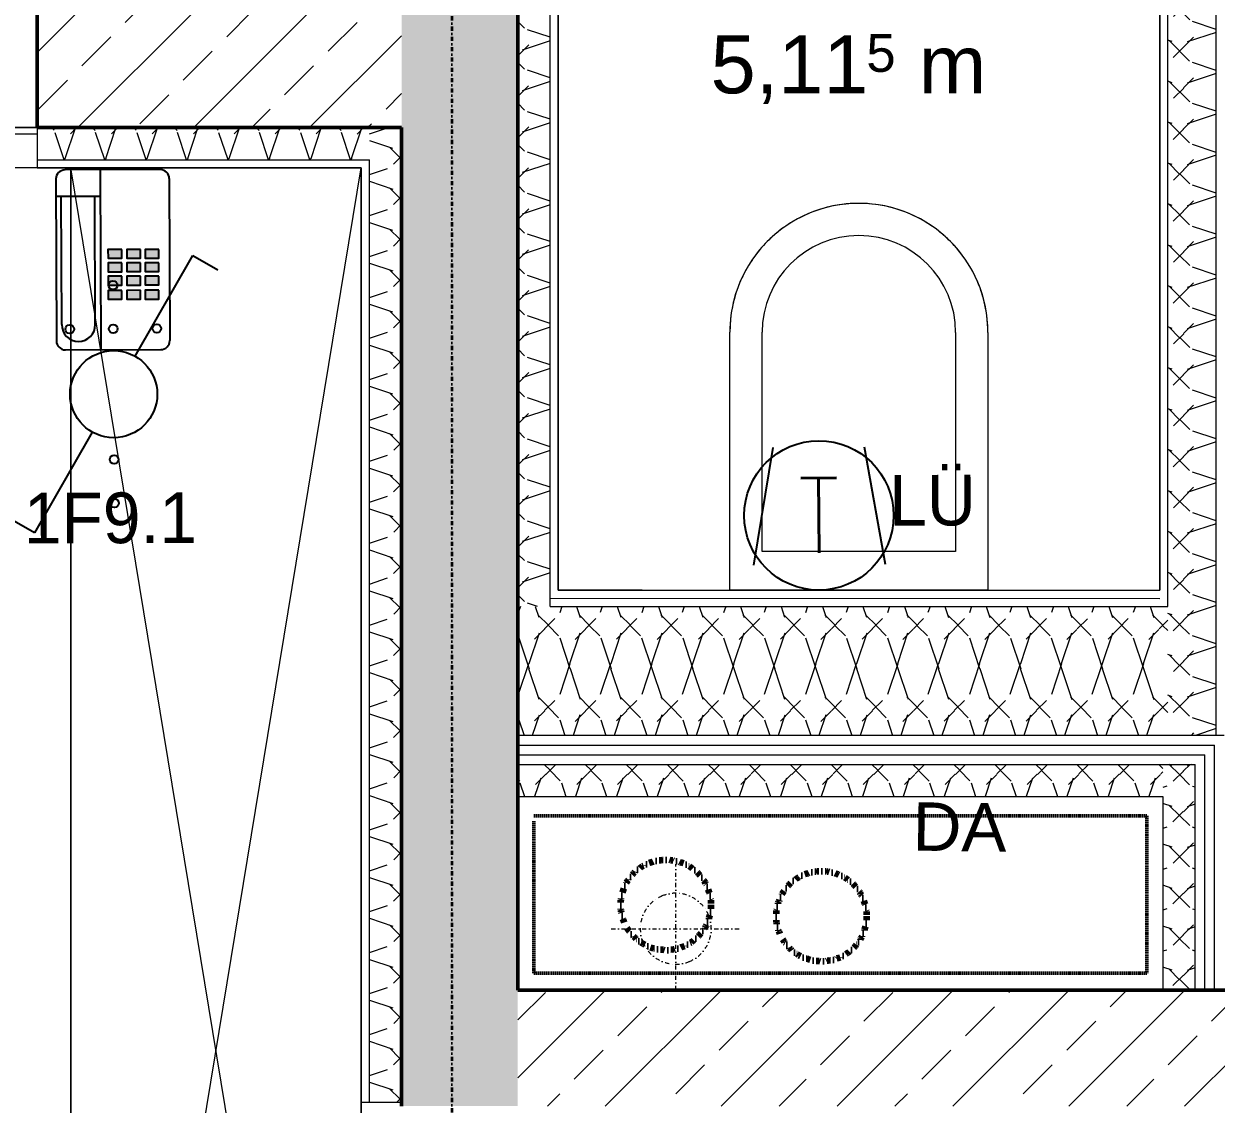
# Model space of a CAD drawing. Header units: metres. Extents: x -17679 to 22565, y -12299 to 33430.
# Drawn here: x 3929 to 5777, y -555 to 1120 of the extents above; entities that cross this region are included whole.
import ezdxf
from ezdxf.enums import TextEntityAlignment as Align

# ---------------------------------------------------------------- set-up
doc = ezdxf.new("R2010")
doc.units = ezdxf.units.M
for name, pattern in [('Strich Punkt', [0.015875, 0.00635, -0.0047625, 0, -0.0047625]), ('Strich Punkt Mittel', [0.015875, 0.00635, -0.0047625, 0, -0.0047625]), ('Verdeckt', [0.003, 0.002, -0.001])]:
    doc.linetypes.add(name, pattern=pattern)
doc.layers.get('0').update_dxf_attribs({"color": 252})
for name, color, linetype, lineweight in [('A_Brandabschnitte', 30, 'Verdeckt', 50), ('A_Decken', 8, 'Continuous', 13), ('A_Kanal_RW', 150, 'Strich Punkt', 100), ('A_Kanal_SW', 34, 'Strich Punkt', 100), ('A_Moebel', 6, 'Continuous', 13), ('A_Raeume_', 7, 'Continuous', 5), ('A_Raeume_Beschriftung_', 7, 'Continuous', 9), ('A_Raster_', 1, 'Continuous', 9), ('A_Sanitaer', 3, 'Continuous', 13), ('A_Tueren', 31, 'Continuous', 13), ('A_Waende', 7, 'Continuous', 13), ('P-PIPE', 3, 'Continuous', 5), ('P-PIPE-CNTR', 3, 'Continuous', 5), ('Text', 130, 'Continuous', 9)]:
    doc.layers.add(name, color=color, linetype=linetype, lineweight=lineweight)
doc.layers.add('E_Steckdose+Schalter', color=150, linetype='Continuous', true_color=0x0b6cf4)
doc.layers.add('ET_NACHRTECH', color=92, linetype='Continuous', true_color=0x00d100)
doc.layers.add('ET_LEGENDE - Wohnung$0$800_KO_HI____L', color=130, linetype='Continuous')
doc.styles.add('Arial_2', font='arial.ttf', dxfattribs={"height": 0.09})
doc.styles.add('Arial_3', font='arial.ttf', dxfattribs={"height": 0.0584901800327332})
doc.styles.add('Arial_6', font='arial.ttf', dxfattribs={"height": 0.075})
doc.styles.add('ET_LEGENDE - Wohnung$0$ROMANS', font='romans.shx', dxfattribs={"width": 0.6})
pattern_1 = [(45, (0, 0), (-0.0898025612106916, 0.0898025612106916), []), (45, (0.0898, 0), (-0.0898025612106916, 0.0898025612106916), [0.0635, -0.03175])]

# ---------------------------------------------------------------- blocks, each defined once
blk = doc.blocks.new('*U554')
for p, q in [((-61.10572275256288, 91.4663361400626), (-88.08133666266853, -65.89141166887865)), ((61.13336169065442, 91.44786541193635), (88.10124545852727, -65.86478990064664))]:
    blk.add_line(p, q)
blk.add_circle((0, 0), 100)
at = {"style": 'ET_LEGENDE - Wohnung$0$ROMANS', "width": 0.8}
blk.add_text('T', height=100, dxfattribs=at).set_placement((0, 0), align=Align.MIDDLE_CENTER)
at = {"style": 'ET_LEGENDE - Wohnung$0$ROMANS', "width": 0.6, "flags": 1}
for tag, p in [('RAUMBUCHNUMMER', (0, -400)), ('ANLAGE', (0, -550))]:
    blk.add_attdef(tag, text='', height=100, dxfattribs=at).set_placement(p, align=Align.MIDDLE)
for tag, p in [('TEILANLAGE_NR', (0, -700)), ('KOMPONENTE', (0, -850)), ('KOMPONENTE_NR', (0, -1000)), ('BEZEICHNUNG', (0, -1150)), ('TYP', (0, -1300)), ('HERSTELLER', (0, -1450)), ('MODEL', (0, -1600)), ('LEISTUNG_MAX', (0, -1750)), ('SPEZIFISCH_1', (0, -1900)), ('SPEZIFISCH_2', (0, -2050)), ('SPEZIFISCH_3', (-9.095e-13, -2200)), ('SPEZIFISCH_4', (0, -2350)), ('SPEZIFISCH_5', (0, -2500)), ('GEWERKE_CODE', (0, -2650)), ('LV_POS', (0, -2800)), ('ZAEHLER', (0, -2950)), ('PLATZHALTER_1', (0, -3100)), ('PLATZHALTER_2', (-9.095e-13, -3250)), ('PLATZHALTER_3', (-9.095e-13, -3400)), ('JOBLISTE_VDMA', (0, -3550)), ('ET_SPEZIFISCH_1', (0, -3700)), ('ET_SPEZIFISCH_2', (0, -3850)), ('ET_SPEZIFISCH_3', (0, -4000)), ('ET_SPEZIFISCH_4', (0, -4149.999999999999)), ('ET_SPEZIFISCH_5', (0, -4299.999999999999)), ('ET_SPEZIFISCH_6', (0, -4449.999999999999)), ('ET_SPEZIFISCH_7', (0, -4599.999999999999))]:
    blk.add_attdef(tag, text='', height=100, dxfattribs=at).set_placement(p, align=Align.MIDDLE_CENTER)
blk = doc.blocks.new('*U533')
for p, q in [((25, 43.30127018922939), (91.66666666666666, 158.7713240271434)), ((91.66666666666666, 158.7713240271434), (120.5341801261374, 142.1046573604767)), ((-24.9999999999984, -43.30127018922826), (-91.66666666666518, -158.7713240271437)), ((-91.66666666666518, -158.7713240271437), (-120.5341801261546, -142.1046573604769))]:
    blk.add_line(p, q)
blk.add_circle((0, 0), 50)
at = {"layer": 'ET_LEGENDE - Wohnung$0$800_KO_HI____L'}
for centre in [(0, 125), (0, 74.99999999999997), (-50, -75), (0, -75), (50, -75), (0, -125)]:
    blk.add_circle(centre, 5, dxfattribs=at)
at = {"style": 'ET_LEGENDE - Wohnung$0$ROMANS', "width": 0.6, "flags": 1}
for tag, p in [('RAUMBUCHNUMMER', (-0.248237514286302, -465.740553349995)), ('ANLAGE', (-0.248237514286302, -615.740553349995))]:
    blk.add_attdef(tag, text='', height=100, dxfattribs=at).set_placement(p, align=Align.MIDDLE)
for tag, p in [('TEILANLAGE_NR', (-0.248237514286302, -765.740553349995)), ('KOMPONENTE', (-0.248237514286302, -915.740553349995)), ('KOMPONENTE_NR', (-0.248237514286302, -1065.740553349995)), ('BEZEICHNUNG', (-0.248237514286302, -1215.740553349995)), ('TYP', (-0.248237514286302, -1365.740553349995)), ('HERSTELLER', (-0.248237514286302, -1515.740553349995)), ('MODEL', (-0.248237514286302, -1665.740553349995)), ('LEISTUNG_MAX', (-0.248237514286302, -1815.740553349995)), ('SPEZIFISCH_1', (-0.248237514286302, -1965.740553349995)), ('SPEZIFISCH_2', (-0.248237514286302, -2115.740553349995)), ('SPEZIFISCH_3', (-0.2482375142872115, -2265.740553349995)), ('SPEZIFISCH_4', (-0.248237514286302, -2415.740553349995)), ('SPEZIFISCH_5', (-0.248237514286302, -2565.740553349995)), ('GEWERKE_CODE', (-0.248237514286302, -2715.740553349995)), ('LV_POS', (-0.248237514286302, -2865.740553349995)), ('ZAEHLER', (-0.248237514286302, -3015.740553349995)), ('PLATZHALTER_1', (-0.248237514286302, -3165.740553349995)), ('PLATZHALTER_2', (-0.2482375142872115, -3315.740553349995)), ('PLATZHALTER_3', (-0.2482375142872115, -3465.740553349995)), ('JOBLISTE_VDMA', (-0.248237514286302, -3615.740553349996)), ('ET_SPEZIFISCH_1', (-0.248237514286302, -3765.740553349996)), ('ET_SPEZIFISCH_2', (-0.248237514286302, -3915.740553349996)), ('ET_SPEZIFISCH_3', (-0.248237514286302, -4065.740553349995)), ('ET_SPEZIFISCH_4', (-0.248237514286302, -4215.740553349995)), ('ET_SPEZIFISCH_5', (-0.248237514286302, -4365.740553349995)), ('ET_SPEZIFISCH_6', (-0.248237514286302, -4515.740553349995)), ('ET_SPEZIFISCH_7', (-0.248237514286302, -4665.740553349995))]:
    blk.add_attdef(tag, text='', height=100, dxfattribs=at).set_placement(p, align=Align.MIDDLE_CENTER)
blk = doc.blocks.new('*U540')
h = blk.add_hatch(color=256)
h.dxf.hatch_style = 1
h.paths.add_polyline_path([(76.71125820665338, -51.08594569737761), (53.76313363568716, -51.08594569737761), (53.76313363568716, -65.78847531282919), (76.71125820665338, -65.78847531282919)])
h.paths.add_polyline_path([(76.71125820665338, -27.56192038574227), (53.76313363568716, -27.56192038574226), (53.76313363568716, -42.26445000116655), (76.71125820665338, -42.26445000116655)])
h.paths.add_polyline_path([(76.71125820665338, -5.214112894454942), (53.76313363568716, -5.214112894454942), (53.76313363568716, -19.91664250987922), (76.71125820665338, -19.91664250987922)])
h.paths.add_polyline_path([(76.71125820665338, 17.13374977946843), (53.76313363568716, 17.13374977946843), (53.76313363568716, 2.431220164016863), (76.71125820665338, 2.431220164016863)])
h.paths.add_polyline_path([(46.11385062776571, 17.13374977946844), (23.16572605679949, 17.13374977946844), (23.16572605679949, 2.431220164016863), (46.11385062776571, 2.431220164016863)])
h.paths.add_polyline_path([(46.11385062776571, -5.214112894454942), (23.16572605679949, -5.214112894454942), (23.16572605679949, -19.91664250987922), (46.11385062776571, -19.91664250987922)])
h.paths.add_polyline_path([(46.11385062776571, -27.56192038574226), (23.16572605679949, -27.56192038574226), (23.16572605679949, -42.26445000116654), (46.11385062776571, -42.26445000116655)])
h.paths.add_polyline_path([(46.11385062776571, -51.08594569737761), (23.16572605679949, -51.0859456973776), (23.16572605679949, -65.78847531282916), (46.11385062776571, -65.78847531282919)])
h.paths.add_polyline_path([(14.92787416146893, -51.0859456973776), (-8.020250409497294, -51.0859456973776), (-8.020250409497294, -65.78847531282916), (14.92787416146893, -65.78847531282916)])
h.paths.add_polyline_path([(14.92787416146893, -27.56192038574226), (-8.020250409497294, -27.56192038574226), (-8.020250409497294, -42.26445000116654), (14.92787416146893, -42.26445000116654)])
h.paths.add_polyline_path([(14.92787416146893, -5.214112894454942), (-8.020250409497294, -5.214112894454942), (-8.020250409497294, -19.91664250987922), (14.92787416146893, -19.91664250987922)])
h.paths.add_polyline_path([(14.92787416146893, 17.13374977946844), (-8.020250409497294, 17.13374977946844), (-8.020250409497294, 2.431220164016863), (14.92787416146893, 2.431220164016863)])
at = {"linetype": 'Continuous'}
for p, q in [((79.43445032573436, 150), (-79.43445032573436, 150)), ((-20.66325384247603, 150), (-20.66325384247603, -150)), ((-94.43445032573436, 135), (-94.43445032573436, -134.9999999999999)), ((94.43445032573436, 135), (94.43445032573436, -135)), ((-20.66325384247603, 105.5149378648548), (-94.43445032573436, 105.5149378648548)), ((-85.58196014875193, -107.8942376564282), (-85.58196014875193, 105.5149378648548)), ((-29.51574401945845, -107.8942376564282), (-29.51574401945845, 105.5149378648548)), ((-79.43445032573436, -150), (79.43445032573436, -150))]:
    blk.add_line(p, q, dxfattribs=at)
for points in [[(14.92787416146893, 17.13374977946844), (-8.020250409497294, 17.13374977946844), (-8.020250409497294, 2.431220164016863), (14.92787416146893, 2.431220164016863)], [(46.11385062776571, 17.13374977946844), (23.16572605679949, 17.13374977946844), (23.16572605679949, 2.431220164016863), (46.11385062776571, 2.431220164016863)], [(76.71125820665338, 17.13374977946843), (53.76313363568716, 17.13374977946843), (53.76313363568716, 2.431220164016863), (76.71125820665338, 2.431220164016863)], [(14.92787416146893, -5.214112894454942), (-8.020250409497294, -5.214112894454942), (-8.020250409497294, -19.91664250987922), (14.92787416146893, -19.91664250987922)], [(46.11385062776571, -5.214112894454942), (23.16572605679949, -5.214112894454942), (23.16572605679949, -19.91664250987922), (46.11385062776571, -19.91664250987922)], [(76.71125820665338, -5.214112894454942), (53.76313363568716, -5.214112894454942), (53.76313363568716, -19.91664250987922), (76.71125820665338, -19.91664250987922)], [(14.92787416146893, -27.56192038574226), (-8.020250409497294, -27.56192038574226), (-8.020250409497294, -42.26445000116654), (14.92787416146893, -42.26445000116654)], [(46.11385062776571, -27.56192038574226), (23.16572605679949, -27.56192038574226), (23.16572605679949, -42.26445000116654), (46.11385062776571, -42.26445000116655)], [(76.71125820665338, -27.56192038574227), (53.76313363568716, -27.56192038574226), (53.76313363568716, -42.26445000116655), (76.71125820665338, -42.26445000116655)], [(14.92787416146893, -51.0859456973776), (-8.020250409497294, -51.0859456973776), (-8.020250409497294, -65.78847531282916), (14.92787416146893, -65.78847531282916)], [(46.11385062776571, -51.08594569737761), (23.16572605679949, -51.0859456973776), (23.16572605679949, -65.78847531282916), (46.11385062776571, -65.78847531282919)], [(76.71125820665338, -51.08594569737761), (53.76313363568716, -51.08594569737761), (53.76313363568716, -65.78847531282919), (76.71125820665338, -65.78847531282919)]]:
    blk.add_lwpolyline(points, close=True, dxfattribs=at)
for centre, radius, start, end in [((-79.43445032573436, 135), 15, 90, 180), ((79.43445032573436, 135), 15, 0, 90), ((-57.54885208410588, -107.8942376564282), 28.03310806464676, 180, 0), ((-79.43445032573436, -134.9999999999999), 15, 180, 270), ((79.43445032573436, -135), 15, 270, 0)]:
    blk.add_arc(centre, radius, start, end, dxfattribs=at)
at = {"style": 'ET_LEGENDE - Wohnung$0$ROMANS', "width": 0.6, "flags": 1}
for tag, p in [('RAUMBUCHNUMMER', (0, -450)), ('ANLAGE', (0, -600))]:
    blk.add_attdef(tag, text='', height=100, dxfattribs=at).set_placement(p, align=Align.MIDDLE)
for tag, p in [('TEILANLAGE_NR', (0, -750)), ('KOMPONENTE', (0, -900)), ('KOMPONENTE_NR', (0, -1050)), ('BEZEICHNUNG', (0, -1200)), ('TYP', (0, -1350)), ('HERSTELLER', (0, -1500)), ('MODEL', (0, -1650)), ('LEISTUNG_MAX', (0, -1800)), ('SPEZIFISCH_1', (0, -1950)), ('SPEZIFISCH_2', (0, -2100)), ('SPEZIFISCH_3', (-9.095e-13, -2250)), ('SPEZIFISCH_4', (0, -2400)), ('SPEZIFISCH_5', (0, -2550)), ('GEWERKE_CODE', (0, -2700)), ('LV_POS', (0, -2850)), ('ZAEHLER', (0, -3000)), ('PLATZHALTER_1', (0, -3150)), ('PLATZHALTER_2', (-9.095e-13, -3300.000000000001)), ('PLATZHALTER_3', (-9.095e-13, -3450)), ('JOBLISTE_VDMA', (0, -3600)), ('ET_SPEZIFISCH_1', (0, -3750)), ('ET_SPEZIFISCH_2', (0, -3900)), ('ET_SPEZIFISCH_3', (0, -4050)), ('ET_SPEZIFISCH_4', (0, -4200)), ('ET_SPEZIFISCH_5', (0, -4350)), ('ET_SPEZIFISCH_6', (0, -4500)), ('ET_SPEZIFISCH_7', (0, -4650))]:
    blk.add_attdef(tag, text='', height=100, dxfattribs=at).set_placement(p, align=Align.MIDDLE_CENTER)
blk = doc.blocks.new('UZ_D1 - SL_0900x2000_Wohnungstür-5426849-263_PP_03DG_BT2')
at = {"layer": 'A_Tueren', "lineweight": 5}
for p, q in [((0.4499999999999895, 0.1000000000009668), (0.449999999999988, 1.000000000000967)), ((-0.5100000000000088, 0.100000000000966), (-0.4500000000000082, 0.1000000000009659)), ((-0.4500000000000082, 0.1000000000009659), (-0.4500000000000082, -0.1000000000000607)), ((0.4499999999999915, 0.1000000000009661), (0.4499999999999915, -0.1000000000000618)), ((0.5099999999999923, 0.100000000000966), (0.4499999999999915, 0.1000000000009661)), ((-0.4500000000000082, -0.1000000000000607), (-0.5100000000000089, -0.1000000000000607)), ((0.4499999999999915, -0.1000000000000618), (0.5099999999999923, -0.1000000000000617))]:
    blk.add_line(p, q, dxfattribs=at)
blk.add_arc((0.4499999999999894, 0.1000000000009668), 0.8999999999999996, 89.99999999999969, 180.0000000000001, dxfattribs=at)
blk = doc.blocks.new('Sani_WC-Wandbasierend - 400x600-3804283-263_PP_03DG_BT2')
at = {"layer": 'A_Sanitaer', "lineweight": 5}
for p, q in [((-0.0750000000000053, -0.5125000000019604), (-0.0750000000000053, -0.112500000001966)), ((-0.0750000000000076, -0.112500000001966), (0.3249999999999972, -0.112500000001966)), ((-0.0750000000000076, -0.5125000000019089), (-0.0750000000000076, -0.112500000001966)), ((0.3249999999999948, -0.112500000001966), (0.3249999999999948, -0.5125000000019604)), ((0.3249999999999972, -0.112500000001966), (0.3249999999999972, -0.5125000000019082)), ((-0.0250000000000051, -0.1725000000019744), (0.2749999999999947, -0.1725000000019744)), ((-0.0250000000000051, -0.5125000000019088), (-0.0250000000000051, -0.1725000000019744)), ((0.2749999999999947, -0.1725000000019744), (0.2749999999999947, -0.5125000000019082))]:
    blk.add_line(p, q, dxfattribs=at)
for centre, radius, start, end in [((0.1249999999999948, -0.5125000000019604), 0.1999999999999985, 180.0000000000007, 3.053e-13), ((0.1249999999999948, -0.5125000000019082), 0.1999999999999988, 179.9999999999999, 195.2196719280547), ((0.1249999999999948, -0.5125000000019082), 0.1499999999999993, 180.0000000000003, 359.9999999999996), ((0.1249999999999948, -0.5125000000019082), 0.1999999999999986, 344.7803280719406, 359.9999999999996), ((0.1249999999999948, -0.5125000000019082), 0.1999999999999988, 195.2196719280547, 200.1489911569334), ((0.1249999999999948, -0.5125000000019082), 0.1999999999999986, 339.8510088430655, 344.7803280719406), ((0.1249999999999948, -0.5125000000019082), 0.1999999999999988, 200.1489911569334, 210.508453686846), ((0.1249999999999948, -0.5125000000019082), 0.1999999999999986, 332.2043756006018, 339.8510088430655), ((0.1249999999999948, -0.5125000000019082), 0.1999999999999986, 329.4915463131576, 332.0709084514642), ((0.1249999999999948, -0.5125000000019082), 0.1999999999999989, 210.508453686846, 216.2662473357382), ((0.1249999999999948, -0.5125000000019082), 0.1999999999999986, 323.7337526642591, 329.4915463131576), ((0.1249999999999948, -0.5125000000019082), 0.1999999999999988, 216.2662473357382, 225.9280558007946), ((0.1249999999999948, -0.5125000000019082), 0.1999999999999985, 314.0719441992157, 323.7337526642591), ((0.1249999999999948, -0.5125000000019082), 0.1999999999999989, 225.9280558007946, 231.8047665613751), ((0.1249999999999948, -0.5125000000019082), 0.1999999999999985, 308.195233438637, 314.0719441992156), ((0.1249999999999948, -0.5125000000019082), 0.1999999999999988, 231.804766561375, 241.6661428717805), ((0.1249999999999948, -0.5125000000019082), 0.1999999999999986, 298.3338571281904, 308.195233438637), ((0.1249999999999948, -0.5125000000019082), 0.1999999999999988, 241.6661428717805, 247.1471205001949), ((0.1249999999999948, -0.5125000000019082), 0.1999999999999987, 247.1471205001949, 258.6660035307958), ((0.1249999999999948, -0.5125000000019082), 0.1999999999999985, 281.3339964691853, 292.8528794998167), ((0.1249999999999948, -0.5125000000019082), 0.1999999999999985, 292.8528794998168, 298.3338571281905), ((0.1249999999999948, -0.5125000000019082), 0.1999999999999987, 258.6660035307958, 262.3967355897286), ((0.1249999999999948, -0.5125000000019082), 0.1999999999999987, 262.3967355897286, 277.6032644102702), ((0.1249999999999948, -0.5125000000019082), 0.1999999999999986, 277.6032644102702, 281.3339964691853)]:
    blk.add_arc(centre, radius, start, end, dxfattribs=at)
blk = doc.blocks.new('Moeb_Schrank - Schrank_2m-10191743-263_PP_03DG_BT2')
at = {"layer": 'A_Moebel', "color": 8}
for p, q in [((6.4e-15, 0), (2.737491348645915, 0.449999999999992)), ((6.4e-15, 0.4499999999999879), (2.737491348645913, 1e-16)), ((2.737491348645914, 0.449999999999996), (0, 0.449999999999996)), ((0, 0.449999999999996), (0, 0)), ((0, 0), (0, 0.449999999999996)), ((0, 0.449999999999996), (2.737484578027981, 0.4499999999999961)), ((2.737491348645914, 0), (2.737491348645914, 0.449999999999996)), ((2.737491348645914, 0.449999999999996), (2.737491348645914, 0)), ((0, 0), (0.0895206288814086, 0)), ((0.0895206288814087, 0), (0, 0)), ((0.0895206288814086, 0), (0.4395206288814044, 0)), ((0.439520628881404, 0), (0.0895206288814515, 0)), ((0.4395206288814044, 0), (0.4895206288814062, 0)), ((0.4895206288814132, 0), (0.4395206288814297, 0)), ((0.4895206288814062, 0), (0.8395206288814019, 0)), ((0.8395206288814021, 0), (0.4895206288814637, 0)), ((0.8395206288814019, 0), (2.737491348645914, 0)), ((1.282611515196466, -1e-16), (0.8395206288814192, 0)), ((1.288747178228604, 0), (1.282611515196466, -1e-16)), ((2.737491348645914, 0), (1.288747178228604, 0))]:
    blk.add_line(p, q, dxfattribs=at)
blk = doc.blocks.new('6546546')
at = {"layer": 'A_Waende', "lineweight": 5, "true_color": 0x636466}
h = blk.add_hatch(dxfattribs=at)
h.set_pattern_fill('FP_2', color=251, style=0, pattern_type=2)
h.set_pattern_definition(pattern_1)
h.paths.add_polyline_path([(-45.02876110634039, 55.64868061708263), (-45.02870152497862, 58.2636806158991), (-45.20868241673145, 58.2636791113193), (-45.2087163860061, 55.64868603357022), (-45.09758313087834, 55.64868268804731)])
h.paths.add_polyline_path([(-45.02881878522732, 59.28368061543729), (-45.02865172322148, 59.28368603192483), (-45.02849441654855, 65.14629212796952), (-45.20847530795609, 65.14629062338953), (-45.20847530795609, 59.28368603192482)])
h.paths.add_polyline_path([(-45.02844752519382, 66.16629212750765), (-45.02844461460815, 66.16629212750763), (-45.02827391666545, 72.0239029669028), (-45.20826834980172, 72.0239036400427), (-45.20826834963874, 66.16629754399526), (-45.02848092686724, 66.16629212750763)])
h.paths.add_polyline_path([(-45.02830551284315, 71.3532823519311), (-45.02830686696502, 71.35328235193111), (-45.02830551284315, 71.67791588771257)])
h.paths.add_polyline_path([(-45.02823765628101, 73.04390363958086), (-45.02821373345753, 76.47651515560126), (-45.20813436344456, 76.47652056970044), (-45.20815783824694, 73.0439090560684), (-45.0282710579511, 73.04390363958086)])
h = blk.add_hatch(dxfattribs=at)
h.set_pattern_fill('FP_130', color=251, angle=247.6400000000039, style=0, pattern_type=2)
h.set_pattern_definition([(135.0000000000039, (-44.96617173661562, 57.26164563085129), (-0.2539998268700285, 0.1270034489688984), [0.02245, -0.15715]), (135.0000000000039, (-45.07769354510391, 57.30860184696271), (-0.2539998268700285, 0.1270034489688984), [0.02245, -0.15715]), (135.0000000000039, (-44.96630258084858, 57.3244149137832), (-0.2539998268700285, 0.1270034489688984), [0.02245, -0.15715]), (135.0000000000039, (-45.07744396450822, 57.37229594174022), (-0.2539998268700285, 0.1270034489688984), [0.02245, -0.15715]), (161.5650000000039, (-44.98254938674396, 57.27703304701755), (-0.5079976567245457, 0.1270006868578694), [0.0502, -0.35141]), (161.5650000000039, (-45.0299312535096, 57.29327985291293), (-0.5079976567245457, 0.1270006868578694), [0.0502, -0.35141]), (161.5650000000039, (-44.98229980614826, 57.34072714179506), (-0.5079976567245457, 0.1270006868578694), [0.0502, -0.35141]), (161.5650000000039, (-45.03006209774256, 57.35604913584484), (-0.5079976567245457, 0.1270006868578694), [0.0502, -0.35141]), (225.0000000000039, (-45.07762812298742, 57.27721720549674), (0.253999826870011, 0.1270034489689332), [0.02245, -0.15715]), (225.0000000000039, (-44.96630258084858, 57.3244149137832), (0.253999826870011, 0.1270034489689332), [0.02245, -0.15715]), (225.0000000000039, (-45.07737854239173, 57.34091130027426), (0.253999826870011, 0.1270034489689332), [0.02245, -0.15715]), (225.0000000000039, (-44.9660530002529, 57.38810900856071), (0.253999826870011, 0.1270034489689332), [0.02245, -0.15715]), (198.4350000000039, (-45.0299312535096, 57.29327985291293), (0.5079976567245283, 0.127000686857939), [0.0502, -0.35141]), (198.4350000000039, (-44.98223438403178, 57.30934250032911), (0.5079976567245283, 0.127000686857939), [0.0502, -0.35141]), (198.4350000000039, (-45.03006209774256, 57.35604913584484), (0.5079976567245283, 0.127000686857939), [0.0502, -0.35141]), (198.4350000000039, (-44.98236522826476, 57.37211178326102), (0.5079976567245283, 0.127000686857939), [0.0502, -0.35141])])
h.paths.add_polyline_path([(-44.97868888650637, 56.42367911068046), (-44.97868888650645, 58.08617911143408), (-45.02868775807148, 58.08617911143408), (-45.02865266613819, 56.4236806152603), (-44.98474860687488, 56.42367929302714)])
h = blk.add_hatch(dxfattribs=at)
h.set_pattern_fill('FP_55', color=251, angle=247.6400000000023, style=0, pattern_type=2)
h.set_pattern_definition([(134.9980000000023, (-43.93364716406149, 57.14832746339784), (-0.2539953934585883, 0.1270123151580857), [0.02245, -0.15715]), (134.9980000000023, (-44.04478854772114, 57.19620849135484), (-0.2539953934585883, 0.1270123151580857), [0.02245, -0.15715]), (134.9980000000023, (-43.93339758346582, 57.21202155817532), (-0.2539953934585883, 0.1270123151580857), [0.02245, -0.15715]), (134.9980000000023, (-44.04453896712546, 57.25990258613236), (-0.2539953934585883, 0.1270123151580857), [0.02245, -0.15715]), (161.5630000000023, (-43.9496443893612, 57.16463969140967), (-0.5079932232547772, 0.1270184192439116), [0.0502, -0.35141]), (161.5630000000023, (-43.99740668095549, 57.17996168545946), (-0.5079932232547772, 0.1270184192439116), [0.0502, -0.35141]), (161.5630000000023, (-43.94939480876551, 57.22833378618719), (-0.5079932232547772, 0.1270184192439116), [0.0502, -0.35141]), (161.5630000000023, (-43.99715710035981, 57.24365578023697), (-0.5079932232547772, 0.1270184192439116), [0.0502, -0.35141]), (224.9980000000023, (-44.04472312560466, 57.16482384988888), (0.2540042599719599, 0.1269945826249962), [0.02245, -0.15715]), (224.9980000000023, (-43.93339758346582, 57.21202155817532), (0.2540042599719599, 0.1269945826249962), [0.02245, -0.15715]), (224.9980000000023, (-44.04485396983761, 57.22759313282081), (0.2540042599719599, 0.1269945826249962), [0.02245, -0.15715]), (224.9980000000023, (-43.93314800287013, 57.27571565295284), (0.2540042599719599, 0.1269945826249962), [0.02245, -0.15715]), (198.4330000000023, (-43.99740668095549, 57.17996168545946), (0.5080020895753171, 0.1269829543171506), [0.0502, -0.35141]), (198.4330000000023, (-43.94970981147767, 57.19602433287564), (0.5080020895753171, 0.1269829543171506), [0.0502, -0.35141]), (198.4330000000023, (-43.99715710035981, 57.24365578023697), (0.5080020895753171, 0.1269829543171506), [0.0502, -0.35141]), (198.4330000000023, (-43.94946023088199, 57.25971842765314), (0.5080020895753171, 0.1269829543171506), [0.0502, -0.35141])])
h.paths.add_polyline_path([(-43.94624380416163, 56.22364804266784), (-43.94618813470594, 58.08614804182548), (-44.02118775852701, 58.08614804182548), (-44.02123778580808, 56.22365029935654), (-44.00037717731832, 56.22364967162752)])
h = blk.add_hatch(dxfattribs=at)
h.set_pattern_fill('FP_2', color=251, style=0, pattern_type=2)
h.set_pattern_definition(pattern_1)
h.paths.add_polyline_path([(-45.20873281676742, 57.16607451768684), (-45.20871544561537, 57.16607451768684), (-45.20873281676741, 57.34607451760503), (-45.77371002887172, 57.34609151935802), (-45.77371002887171, 57.16609151927652), (-45.25394233103774, 57.1660758786361)])
h.paths.add_polyline_path([(-46.79373182450735, 57.16612221286909), (-46.79371608425792, 57.16612492111291), (-46.79371544489749, 57.34612221295066), (-46.88371002836939, 57.3461234916806), (-46.88371446671172, 57.16613033760044), (-46.88371544485694, 57.16612492018266), (-46.81291710420389, 57.16612279009154)])
h.paths.add_polyline_path([(-46.88371446671172, 57.16613033760044), (-46.88371002836939, 57.16618061615495), (-46.86983577307819, 57.30884266866003)])
h = blk.add_hatch(dxfattribs=at)
h.set_pattern_fill('FP_131', color=251, angle=-112.3599999999955, style=0, pattern_type=2)
h.set_pattern_definition([(45.00000000000452, (-46.07785133064962, 57.10367892483418), (0.1270034489688957, 0.2539998268700298), [0.02245, -0.15715]), (45.00000000000452, (-46.0299703026926, 57.21482030849383), (0.1270034489688957, 0.2539998268700298), [0.02245, -0.15715]), (45.00000000000452, (-46.01415723587211, 57.1034293442385), (0.1270034489688957, 0.2539998268700298), [0.02245, -0.15715]), (45.00000000000452, (-45.9662762079151, 57.21457072789815), (0.1270034489688957, 0.2539998268700298), [0.02245, -0.15715]), (71.56500000000453, (-46.06153910263777, 57.11967615013389), (0.1270006868578641, 0.5079976567245471), [0.0502, -0.35141]), (71.56500000000453, (-46.04529229674239, 57.16705801689953), (0.1270006868578641, 0.5079976567245471), [0.0502, -0.35141]), (71.56500000000453, (-45.99784500786024, 57.11942656953819), (0.1270006868578641, 0.5079976567245471), [0.0502, -0.35141]), (71.56500000000453, (-45.98252301381046, 57.16718886113248), (0.1270006868578641, 0.5079976567245471), [0.0502, -0.35141]), (135.0000000000045, (-46.06135494415855, 57.21475488637733), (0.127003448968936, -0.2539998268700097), [0.02245, -0.15715]), (135.0000000000045, (-46.01415723587211, 57.1034293442385), (0.127003448968936, -0.2539998268700097), [0.02245, -0.15715]), (135.0000000000045, (-45.99766084938106, 57.21450530578167), (0.127003448968936, -0.2539998268700097), [0.02245, -0.15715]), (135.0000000000045, (-45.95046314109459, 57.10317976364282), (0.127003448968936, -0.2539998268700097), [0.02245, -0.15715]), (108.4350000000045, (-46.04529229674239, 57.16705801689953), (0.1270006868579441, -0.507997656724527), [0.0502, -0.35141]), (108.4350000000045, (-46.03015446117179, 57.11974157225036), (0.1270006868579441, -0.507997656724527), [0.0502, -0.35141]), (108.4350000000045, (-45.98252301381046, 57.16718886113248), (0.1270006868579441, -0.507997656724527), [0.0502, -0.35141]), (108.4350000000045, (-45.96646036639429, 57.11949199165467), (0.1270006868579441, -0.507997656724527), [0.0502, -0.35141])])
h.paths.add_polyline_path([(-45.25871638600611, 57.11607451768681), (-45.25871638600611, 57.16607451768684), (-45.7737154453593, 57.16607451768685), (-45.77371002887172, 57.11607451768684), (-45.27121002909951, 57.11607451768681)])
h.paths.add_polyline_path([(-46.88371002836939, 57.11607451768689), (-46.79371695091258, 57.11607451768689), (-46.79371544633274, 57.16607451768688), (-46.88371544485694, 57.16607451768688), (-46.88371544485694, 57.11607451768689)])
h = blk.add_hatch(dxfattribs=at)
h.set_pattern_fill('FP_83', color=251, angle=-112.3599999999955, style=0, pattern_type=2)
h.set_pattern_definition([(315.0000000000045, (-45.27085325936599, 56.41056269147606), (0.2539998268700296, -0.127003448968896), [0.02245, -0.15715]), (315.0000000000045, (-45.15971187570636, 56.36268166351905), (0.2539998268700296, -0.127003448968896), [0.02245, -0.15715]), (315.0000000000045, (-45.27110283996168, 56.34686859669855), (0.2539998268700296, -0.127003448968896), [0.02245, -0.15715]), (315.0000000000045, (-45.15996145630203, 56.29898756874153), (0.2539998268700296, -0.127003448968896), [0.02245, -0.15715]), (341.5650000000045, (-45.2557808459119, 56.39463088829285), (0.5079976567245469, -0.1270006868578646), [0.0502, -0.35141]), (341.5650000000045, (-45.20709374247201, 56.37892846941442), (0.5079976567245469, -0.1270006868578646), [0.0502, -0.35141]), (341.5650000000045, (-45.25510561466198, 56.33055636868669), (0.5079976567245469, -0.1270006868578646), [0.0502, -0.35141]), (341.5650000000045, (-45.20734332306768, 56.31523437463691), (0.5079976567245469, -0.1270006868578646), [0.0502, -0.35141]), (45.00000000000447, (-45.15977729782284, 56.39406630498502), (-0.2539998268700098, -0.1270034489689356), [0.02245, -0.15715]), (45.00000000000447, (-45.27110283996168, 56.34686859669855), (-0.2539998268700098, -0.1270034489689356), [0.02245, -0.15715]), (45.00000000000447, (-45.15964645358987, 56.33129702205309), (-0.2539998268700098, -0.1270034489689356), [0.02245, -0.15715]), (45.00000000000447, (-45.27135242055736, 56.28317450192104), (-0.2539998268700098, -0.1270034489689356), [0.02245, -0.15715]), (18.43500000000445, (-45.20709374247201, 56.37892846941442), (-0.5079976567245272, -0.1270006868579437), [0.0502, -0.35141]), (18.43500000000445, (-45.25479061194982, 56.36286582199825), (-0.5079976567245272, -0.1270006868579437), [0.0502, -0.35141]), (18.43500000000445, (-45.20734332306768, 56.31523437463691), (-0.5079976567245272, -0.1270006868579437), [0.0502, -0.35141]), (18.43500000000445, (-45.25504019254551, 56.29917172722073), (-0.5079976567245272, -0.1270006868579437), [0.0502, -0.35141])])
h.paths.add_polyline_path([(-45.25871638600611, 55.65482357732445), (-45.20876092157042, 55.65482357732444), (-45.20873281676742, 57.16607451768684), (-45.25871638600611, 57.16607451768687), (-45.2587163860061, 55.69895516999737)])
h = blk.add_hatch(dxfattribs=at)
h.set_pattern_fill('FP_56', color=251, angle=-112.3599999999953, style=0, pattern_type=2)
h.set_pattern_definition([(224.9980000000047, (-44.53063465213804, 56.44884341133838), (-0.1270123151580749, -0.2539953934585937), [0.02245, -0.15715]), (224.9980000000047, (-44.57851568009506, 56.33770202767874), (-0.1270123151580749, -0.2539953934585937), [0.02245, -0.15715]), (224.9980000000047, (-44.5947091717442, 56.44816818008847), (-0.1270123151580749, -0.2539953934585937), [0.02245, -0.15715]), (224.9980000000047, (-44.64220977487257, 56.33795160827443), (-0.1270123151580749, -0.2539953934585937), [0.02245, -0.15715]), (251.5630000000047, (-44.54694688014991, 56.43284618603869), (-0.1270184192438902, -0.5079932232547826), [0.0502, -0.35141]), (251.5630000000047, (-44.56319368604528, 56.38546431927304), (-0.1270184192438902, -0.5079932232547826), [0.0502, -0.35141]), (251.5630000000047, (-44.61064097492742, 56.43309576663438), (-0.1270184192438902, -0.5079932232547826), [0.0502, -0.35141]), (251.5630000000047, (-44.62596296897721, 56.38533347504008), (-0.1270184192438902, -0.5079932232547826), [0.0502, -0.35141]), (314.9980000000047, (-44.54713103862911, 56.33776744979523), (-0.1269945826250067, 0.2540042599719547), [0.02245, -0.15715]), (314.9980000000047, (-44.5947091717442, 56.44816818008847), (-0.1269945826250067, 0.2540042599719547), [0.02245, -0.15715]), (314.9980000000047, (-44.61082513340661, 56.3380170303909), (-0.1269945826250067, 0.2540042599719547), [0.02245, -0.15715]), (314.9980000000047, (-44.65840326652171, 56.44841776068416), (-0.1269945826250067, 0.2540042599719547), [0.02245, -0.15715]), (288.4330000000047, (-44.56319368604528, 56.38546431927304), (-0.1269829543171717, 0.5080020895753118), [0.0502, -0.35141]), (288.4330000000047, (-44.57833152161586, 56.43278076392221), (-0.1269829543171717, 0.5080020895753118), [0.0502, -0.35141]), (288.4330000000047, (-44.62596296897721, 56.38533347504008), (-0.1269829543171717, 0.5080020895753118), [0.0502, -0.35141]), (288.4330000000047, (-44.64202561639337, 56.43303034451789), (-0.1269829543171717, 0.5080020895753118), [0.0502, -0.35141])])
h.paths.add_polyline_path([(-44.02124380412764, 56.22365029953766), (-44.02124380412764, 56.42365029944713), (-45.02873703306238, 56.42367911068048), (-45.02870152497864, 56.22368061555008), (-44.02798325223929, 56.22365050233836)])
h.paths.add_polyline_path([(-44.02874380412425, 56.22368061682231), (-44.02874515824616, 56.22368061682233), (-44.02874425549817, 56.30360480805761)])
h = blk.add_hatch(dxfattribs=at)
h.set_pattern_fill('FP_58', color=251, angle=-112.3599999999953, style=0, pattern_type=2)
h.set_pattern_definition([(224.9980000000047, (-44.52930438592912, 56.22338558736278), (-0.1270123151580749, -0.2539953934585937), [0.02245, -0.15715]), (224.9980000000047, (-44.5758801772119, 56.1127885907201), (-0.1270123151580749, -0.2539953934585937), [0.02245, -0.15715]), (224.9980000000047, (-44.59207366886103, 56.22325474312981), (-0.1270123151580749, -0.2539953934585937), [0.02245, -0.15715]), (224.9980000000047, (-44.63995469681805, 56.11211335947018), (-0.1270123151580749, -0.2539953934585937), [0.02245, -0.15715]), (251.5630000000047, (-44.54431137726674, 56.20793274908004), (-0.1270184192438902, -0.5079932232547826), [0.0502, -0.35141]), (251.5630000000047, (-44.56055818316211, 56.16055088231438), (-0.1270184192438902, -0.5079932232547826), [0.0502, -0.35141]), (251.5630000000047, (-44.60800547204424, 56.20818232967572), (-0.1270184192438902, -0.5079932232547826), [0.0502, -0.35141]), (251.5630000000047, (-44.62425227793962, 56.16080046291006), (-0.1270184192438902, -0.5079932232547826), [0.0502, -0.35141]), (314.9980000000047, (-44.54449553574593, 56.11285401283658), (-0.1269945826250067, 0.2540042599719547), [0.02245, -0.15715]), (314.9980000000047, (-44.59207366886103, 56.22325474312981), (-0.1269945826250067, 0.2540042599719547), [0.02245, -0.15715]), (314.9980000000047, (-44.60818963052346, 56.11310359343225), (-0.1269945826250067, 0.2540042599719547), [0.02245, -0.15715]), (314.9980000000047, (-44.65576776363853, 56.22350432372551), (-0.1269945826250067, 0.2540042599719547), [0.02245, -0.15715]), (288.4330000000047, (-44.56055818316211, 56.16055088231438), (-0.1269829543171717, 0.5080020895753118), [0.0502, -0.35141]), (288.4330000000047, (-44.57662083057829, 56.20824775179221), (-0.1269829543171717, 0.5080020895753118), [0.0502, -0.35141]), (288.4330000000047, (-44.62425227793962, 56.16080046291006), (-0.1269829543171717, 0.5080020895753118), [0.0502, -0.35141]), (288.4330000000047, (-44.63939011351021, 56.20811690755925), (-0.1269829543171717, 0.5080020895753118), [0.0502, -0.35141])])
h.paths.add_polyline_path([(-44.02874666282572, 56.12865052526765), (-44.02875569030501, 56.17865052556187), (-45.02874515779433, 56.17868061684267), (-45.02870152497863, 56.12868061686531), (-44.02875569030501, 56.12865052526765)])
h = blk.add_hatch(dxfattribs=at)
h.set_pattern_fill('FP_57', color=251, angle=247.6400000000011, style=0, pattern_type=2)
h.set_pattern_definition([(134.9980000000011, (-43.93363347812321, 56.02593136584106), (-0.2539953934585858, 0.1270123151580909), [0.02245, -0.15715]), (134.9980000000011, (-44.04477486178284, 56.07381239379808), (-0.2539953934585858, 0.1270123151580909), [0.02245, -0.15715]), (134.9980000000011, (-43.93338389752752, 56.08962546061857), (-0.2539953934585858, 0.1270123151580909), [0.02245, -0.15715]), (134.9980000000011, (-44.04452528118715, 56.13750648857558), (-0.2539953934585858, 0.1270123151580909), [0.02245, -0.15715]), (161.5630000000011, (-43.94963070342289, 56.04224359385291), (-0.5079932232547746, 0.127018419243922), [0.0502, -0.35141]), (161.5630000000011, (-43.99739299501719, 56.05756558790268), (-0.5079932232547746, 0.127018419243922), [0.0502, -0.35141]), (161.5630000000011, (-43.9493811228272, 56.10593768863042), (-0.5079932232547746, 0.127018419243922), [0.0502, -0.35141]), (161.5630000000011, (-43.9971434144215, 56.12125968268021), (-0.5079932232547746, 0.127018419243922), [0.0502, -0.35141]), (224.9980000000011, (-44.04470943966637, 56.04242775233212), (0.2540042599719625, 0.126994582624991), [0.02245, -0.15715]), (224.9980000000011, (-43.93338389752752, 56.08962546061857), (0.2540042599719625, 0.126994582624991), [0.02245, -0.15715]), (224.9980000000011, (-44.04484028389932, 56.10519703526403), (0.2540042599719625, 0.126994582624991), [0.02245, -0.15715]), (224.9980000000011, (-43.93405912877743, 56.15369998022472), (0.2540042599719625, 0.126994582624991), [0.02245, -0.15715]), (198.4330000000012, (-43.99739299501719, 56.05756558790268), (0.5080020895753196, 0.1269829543171403), [0.0502, -0.35141]), (198.4330000000012, (-43.94969612553937, 56.07362823531888), (0.5080020895753196, 0.1269829543171403), [0.0502, -0.35141]), (198.4330000000012, (-43.9971434144215, 56.12125968268021), (0.5080020895753196, 0.1269829543171403), [0.0502, -0.35141]), (198.4330000000012, (-43.94944654494369, 56.13732233009638), (0.5080020895753196, 0.1269829543171403), [0.0502, -0.35141])])
h.paths.add_polyline_path([(-44.02874666282572, 56.12865052526765), (-44.02874515824616, 56.12865052522238), (-44.02874515824616, 56.12864935769478)])
h.paths.add_polyline_path([(-43.97875569032794, 55.82864902082359), (-43.97875569032794, 55.82917746242069), (-43.97875569032794, 56.17864902066513), (-44.02874515829112, 56.17864902066513), (-44.02874515824616, 55.82865052540437), (-44.00037717731832, 55.82864967144869)])
h = blk.add_hatch(dxfattribs=at)
h.set_pattern_fill('FP_2', color=251, style=0, pattern_type=2)
h.set_pattern_definition(pattern_1)
h.paths.add_polyline_path([(-40.21876110850844, 55.64853587649791), (-40.21875569202086, 55.82853587638142), (-45.02875568985327, 55.82868061671165), (-45.02874666237398, 55.648680616648), (-40.23495816217694, 55.64853636389313)])
h.paths.add_polyline_path([(-44.41823222855812, 55.8286476667016), (-44.41823222855813, 55.82864902082359), (-44.28216018210028, 55.82864902082359)])
at = {"layer": 'A_Brandabschnitte', "color": 251, "true_color": 0x636466}
for p, q in [((-45.0037549028605, 55.85483346036808), (-45.00374779081961, 56.09117986459271)), ((-44.05374756556272, 56.0986512775711), (-45.00374756513262, 56.09867986458889)), ((-44.05374756556272, 56.0986512775711), (-44.05375490329061, 55.85480487335029)), ((-44.05375490329061, 55.85480487335029), (-45.0037549028605, 55.85483346036808))]:
    blk.add_line(p, q, dxfattribs=at)
at = {"layer": 'A_Decken', "color": 251, "true_color": 0x636466}
for p, q in [((-46.79371544992538, 57.1659551249886), (-45.77371544033207, 57.16625858128526)), ((-45.77371544587083, 57.16609151943945), (-46.79371544489741, 57.16612221286903)), ((-45.27126110623052, 55.64868791429501), (-45.2712173265719, 57.10356774708575)), ((-44.83608727979787, 56.44867481958141), (-44.03373703351224, 56.44865067558076))]:
    blk.add_line(p, q, dxfattribs=at)
at = {"layer": 'A_Kanal_RW', "color": 251, "true_color": 0x636466}
blk.add_circle((-44.55798035722695, 55.94320817272953), 0.0699999999999976, dxfattribs=at)
at = {"layer": 'A_Kanal_SW', "color": 251, "true_color": 0x636466}
blk.add_circle((-44.79919211565492, 55.9607497179055), 0.0700000000000041, dxfattribs=at)
at = {"layer": 'A_Raeume_', "color": 251, "true_color": 0x636466, "flags": 128}
for points in [[(-44.0336881346663, 58.07365067484596), (-44.9661888865064, 58.07367873528342), (-44.9661888865064, 56.44867873454677), (-44.03373703351252, 56.44865067558075)], [(-46.88379165182759, 54.63362492226049), (-46.8838411491501, 52.98873643820098), (-45.27129810460375, 52.98868791420444), (-45.27129170744002, 53.2012908347573), (-45.27133475231751, 53.20129088055075), (-45.27133470431322, 53.20288615278595), (-45.27126300229013, 55.58567831432361), (-45.27126092168064, 55.654820853746), (-45.2712163860061, 55.65482357732447), (-45.27121638600609, 57.10357451768685), (-46.88371732709851, 57.1035745176869), (-46.88377705740279, 55.11862492203997), (-46.88377976564652, 55.02862492208071), (-46.88377981365078, 55.0270296498455)]]:
    blk.add_lwpolyline(points, close=True, dxfattribs=at)
at = {"layer": 'A_Raster_', "color": 251, "linetype": 'Strich Punkt Mittel', "lineweight": 35, "true_color": 0x636466}
blk.add_line((-45.13010262812229, 85.870116347442), (-45.13128653002785, 46.52684433884433), dxfattribs=at)
at = {"layer": 'A_Waende', "color": 251, "true_color": 0x636466}
for p, q in [((-44.97868888650638, 56.42367911068035), (-44.97868888650637, 58.08617911143393)), ((-44.02123778580802, 56.42365029944704), (-44.02118775852694, 58.08615029869522)), ((-43.94624380416157, 56.22364804266775), (-43.94618775856089, 58.08614804182544)), ((-44.96618888650638, 56.44867873454669), (-44.96618888650632, 58.07367873528335)), ((-44.03368813466623, 58.07365067484583), (-44.03373703351241, 56.44865067558068)), ((-45.77371695045075, 57.11607451768676), (-45.77371732659574, 57.10357451768677)), ((-45.77371695045075, 57.11607451768676), (-45.25871638600603, 57.11607451768673)), ((-45.25871638600602, 55.65482357732438), (-45.25871638600603, 57.11607451768673)), ((-45.77371732659574, 57.10357451768677), (-45.27121732657156, 57.10357451768679)), ((-45.27121638600602, 57.10357451768679), (-45.271216386006, 55.65482357732435)), ((-44.83608727979787, 56.44867481958141), (-44.96618888650638, 56.44867873454669)), ((-44.97868888650631, 56.42367911068038), (-44.02123778580802, 56.42365029944704)), ((-43.93374380416721, 56.22364766652275), (-45.02874380367174, 56.22368061682222)), ((-45.0287451577936, 56.17868061684259), (-43.97874515826873, 56.17864902066504)), ((-43.97875569032789, 55.82864902082349), (-43.97874515826873, 56.17864902066504)), ((-45.271216386006, 55.65482357732435), (-45.25871638600599, 55.65482357732432))]:
    blk.add_line(p, q, dxfattribs=at)
at = {"layer": 'A_Waende', "color": 251, "lineweight": 50, "true_color": 0x636466}
for p, q in [((-45.02873703306239, 56.44868061672038), (-45.0286881342165, 58.07368061598552)), ((-45.77371002887164, 57.34609151935793), (-45.77371544535923, 57.16609151943941)), ((-45.77371544535923, 57.16609151943941), (-45.20871544561531, 57.16607451768673)), ((-45.25871638600604, 57.16607451768673), (-45.77371544587081, 57.16607451768677)), ((-45.20871544561531, 57.16607451768673), (-45.20876110625885, 55.64868603357012)), ((-45.20871638600605, 55.65482357732435), (-45.20871638600603, 57.16607451768675)), ((-45.02868888650634, 56.57629326668112), (-45.02868888650636, 56.42368061526021)), ((-45.02875568985282, 55.82868061700104), (-45.02873778535225, 56.42368061673167)), ((-37.70875569315718, 55.82846034650617), (-45.02875568985275, 55.82868061700106))]:
    blk.add_line(p, q, dxfattribs=at)
at = {"layer": 'A_Waende', "color": 251, "lineweight": 5, "true_color": 0x636466}
for p, q in [((-45.02868888650637, 58.00292480059075), (-45.02868888650634, 56.57629326668112)), ((-45.77371544587081, 57.16607451768677), (-45.77371695045075, 57.11607451768676)), ((-45.20871638600603, 57.16607451768675), (-45.25871638600604, 57.16607451768673)), ((-45.02874666237349, 56.1286806168652), (-44.02874666282602, 56.12865052526754)), ((-44.02874666282596, 56.12865052526757), (-44.02875569030529, 55.8286505254034)), ((-45.25871638600599, 55.65482357732432), (-45.20871638600605, 55.65482357732435))]:
    blk.add_line(p, q, dxfattribs=at)
at = {"layer": 'A_Waende', "color": 251, "lineweight": 18, "true_color": 0x636466}
for p, q in [((-44.97868888650638, 56.43617911068605), (-44.03373740965744, 56.43615067558637)), ((-45.02874425504574, 56.20868061682899), (-43.94874425553438, 56.20864811790355)), ((-43.94875569034152, 55.82864811807556), (-43.94874425553438, 56.20864811790355)), ((-45.02874470641968, 56.19368061683579), (-43.96374470690157, 56.19364856928424)), ((-43.96375569033475, 55.82864856944954), (-43.96374470690154, 56.19364856928433))]:
    blk.add_line(p, q, dxfattribs=at)
at = {"layer": 'P-PIPE', "color": 251, "linetype": 'Strich Punkt', "true_color": 0x636466}
for radius, start, end in [(0.0550000000000101, 112.6399999999979, 202.6399999999936), (0.0549999999999904, 22.64000000001268, 112.6400000000083), (0.0549999999999877, 292.640000000005, 22.64000000002865), (0.0550000000000073, 202.6400000000096, 292.6399999999947)]:
    blk.add_arc((-44.78379452560385, 55.92383204976915), radius, start, end, dxfattribs=at)
at = {"layer": 'P-PIPE-CNTR', "color": 251, "linetype": 'Strich Punkt', "true_color": 0x636466}
for p, q in [((-44.78379452560388, 55.82867324572826), (-44.78379452560388, 56.0238320497692)), ((-44.88379452560387, 55.92383204976921), (-44.68379452560387, 55.92383204976921))]:
    blk.add_line(p, q, dxfattribs=at)
at = {"layer": 'A_Moebel', "color": 251, "true_color": 0x636466, "rotation": 89.99827587845473}
blk.add_blockref('Moeb_Schrank - Schrank_2m-10191743-263_PP_03DG_BT2', (-45.27129970205982, 54.36607639967921), dxfattribs=at)
at = {"layer": 'A_Sanitaer', "color": 251, "true_color": 0x636466, "rotation": 179.998275878371}
blk.add_blockref('Sani_WC-Wandbasierend - 400x600-3804283-263_PP_03DG_BT2', (-44.37499041867718, 56.3361609443893), dxfattribs=at)
at = {"layer": 'A_Tueren', "color": 251, "true_color": 0x636466, "rotation": 179.998275878371}
blk.add_blockref('UZ_D1 - SL_0900x2000_Wohnungstür-5426849-263_PP_03DG_BT2', (-46.28371273688457, 57.25610686611346), dxfattribs=at)
at = {"layer": 'A_Raeume_Beschriftung_', "color": 251, "true_color": 0x636466, "attachment_point": 1}
for s, insert, char_height, width, style in [('5', (-44.48840549860327, 57.31109309326718), 0.0584901800327332, 0.056118125, 'Arial_3'), ('5,11', (-44.72983779026995, 57.30927624847307), 0.09, 0.2926159374999998, 'Arial_2'), (' m', (-44.44210341526996, 57.30927624847308), 0.09, 0.1643459374999999, 'Arial_2')]:
    blk.add_mtext(s, dxfattribs=dict(at, insert=insert, char_height=char_height, width=width, style=style))
at = {"layer": 'Text', "color": 251, "true_color": 0x636466, "insert": (-44.41606918625689, 56.11997740859774), "char_height": 0.075, "width": 0.17637125, "attachment_point": 1, "rotation": 359.2811647352756, "style": 'Arial_6'}
blk.add_mtext('DA', dxfattribs=at)

msp = doc.modelspace()

# ---------------------------------------------------------------- block references
at = {"xscale": 1000, "yscale": 1000, "zscale": 1000}
msp.add_blockref('6546546', (49723.13201128368, -56206.72603401612), dxfattribs=at)
at = {"layer": 'E_Steckdose+Schalter'}
for name, p, xscale, yscale, zscale, rotation in [('*U533', (4068.069814415206, 546.04308183376), 1.35063184888113, 1.35063184888113, 1.35063184888113, 180.358294675273), ('*U554', (5161.208095960821, 357.9547295878365), 1.158225034426236, 1.158225034426236, 1.158225034426236, 0.3873567844342751)]:
    msp.add_blockref(name, p, dxfattribs=dict(at, xscale=xscale, yscale=yscale, zscale=zscale, rotation=rotation))
at = {"layer": 'ET_NACHRTECH', "color": 102, "true_color": 0x21de37, "xscale": 0.9299153030073942, "yscale": 0.9299153030073942, "zscale": 0.9299153030073942, "rotation": 0.1777258479531289}
msp.add_blockref('*U540', (4066.75555285367, 754.4905086717472), dxfattribs=at)

# ---------------------------------------------------------------- texts
at = {"color": 212}
for s, p in [('LÜ', (5270.233231959842, 342.1727728936894)), ('1F9.1', (3928.796883830772, 314.5059912403667))]:
    msp.add_text(s, height=78.55367717475453, rotation=0.1777258479535076, dxfattribs=at).set_placement(p)

doc.saveas('drawing.dxf')
